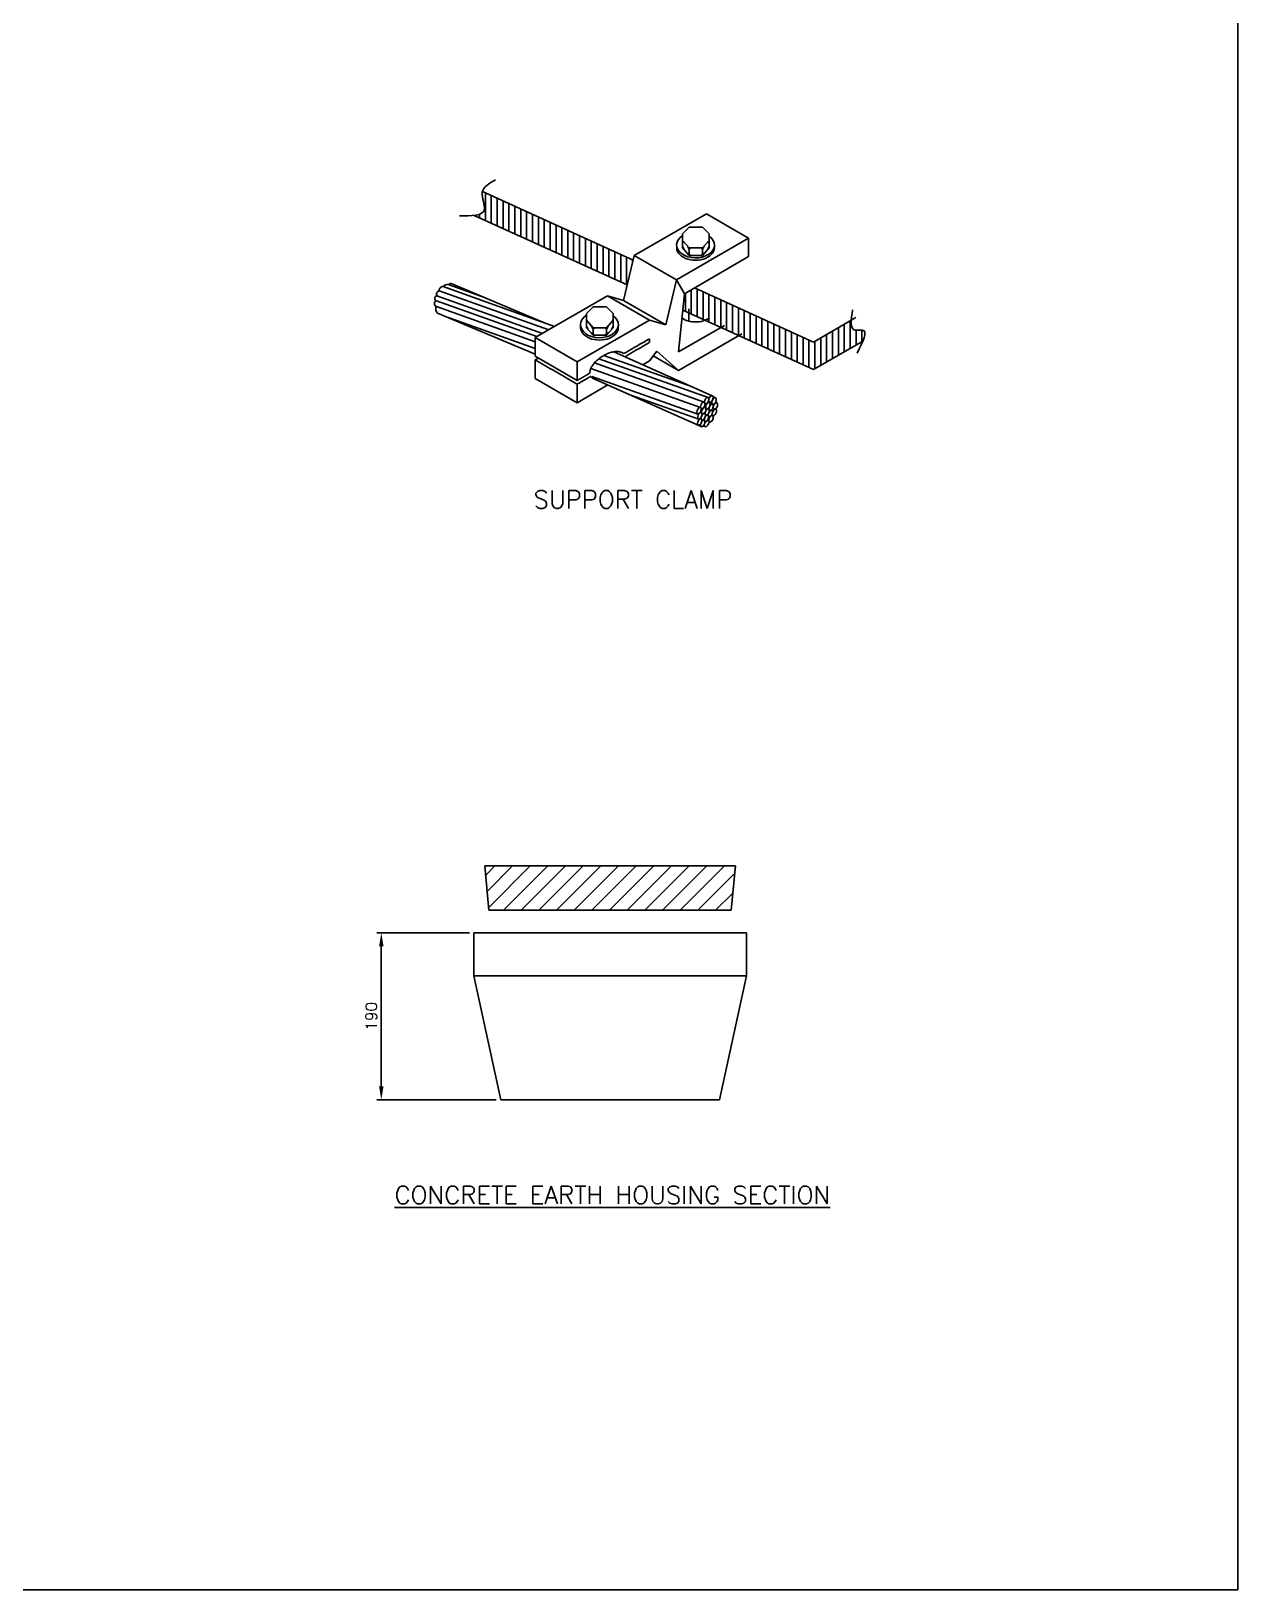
# Model space of a CAD drawing. Header units: inches. Extents: x 1917 to 3477, y 820 to 1550.
# Drawn here: x 3206 to 3476.7, y 820.4 to 1169.9 of the extents above; entities that cross this region are included whole.
import ezdxf
from ezdxf.enums import TextEntityAlignment as Align

# ---------------------------------------------------------------- set-up
doc = ezdxf.new("R2010")
doc.units = ezdxf.units.IN
doc.header["$MEASUREMENT"] = 0
doc.layers.get('DEFPOINTS').update_dxf_attribs({"color": 8})
for name, color, linetype in [('DIM', 1, 'Continuous'), ('ELDIM', 2, 'Continuous'), ('ELEC', 7, 'Continuous'), ('S-LINE', 2, 'Continuous'), ('TITLE', 7, 'Continuous'), ('TXT30', 2, 'Continuous')]:
    doc.layers.add(name, color=color, linetype=linetype)
doc.styles.add('ROMANS', font='romans.shx')
doc.styles.add('romans1', font='romans.shx')
doc.dimstyles.new('SECTIONS', dxfattribs={"dimtxt": 2.5, "dimasz": 3, "dimexe": 1, "dimexo": 1, "dimgap": 1, "dimtad": 1, "dimdec": 0, "dimlfac": 20, "dimzin": 0, "dimdsep": 46, "dimtxsty": 'romans1', "dimcen": 0.625, "dimclrd": 1, "dimclre": 1, "dimclrt": 256, "dimadec": 0, "dimazin": 0, "dimtfac": 1, "dimtdec": 0, "dimtofl": 0, "dimtmove": 0, "dimatfit": 3, "dimfxl": 1, "dimtolj": 1, "dimtzin": 0, "dimarcsym": 0})

# ---------------------------------------------------------------- blocks, each defined once
blk = doc.blocks.new('*D71')
at = {"layer": 'DEFPOINTS', "color": 0, "transparency": 16777216}
for p in [(3284.58, 967.68), (3305.34, 967.68), (3311.35, 930.23)]:
    blk.add_point(p, dxfattribs=at)
at = {"layer": 'DIM', "color": 1, "lineweight": -2, "transparency": 16777216}
for p, q in [((3304.34, 967.68), (3283.58, 967.68)), ((3284.58, 933.23), (3284.58, 964.68)), ((3310.35, 930.23), (3283.58, 930.23))]:
    blk.add_line(p, q, dxfattribs=at)
at = {"layer": 'DIM', "color": 1, "transparency": 16777216}
for points in [[(3284.08, 964.68), (3285.08, 964.68), (3284.58, 967.68)], [(3284.08, 933.23), (3285.08, 933.23), (3284.58, 930.23)]]:
    blk.add_solid(points, dxfattribs=at)
at = {"layer": 'DIM', "color": 7, "transparency": 16777216, "insert": (3282.33, 948.96), "char_height": 2.5, "attachment_point": 5, "rotation": 90, "style": 'romans1'}
blk.add_mtext('\\A1;190', dxfattribs=at)

msp = doc.modelspace()

# ---------------------------------------------------------------- hatches: boundary and pattern name
h = msp.add_hatch()
h.set_pattern_fill('ANSI31', color=256, scale=22.4, style=0)
h.set_pattern_definition([(45, (-826.7493, -730.7462), (-1.979899, 1.979899), [])])
h.paths.add_polyline_path([(3364.03434, 982.6679), (3307.75923, 982.6679), (3308.72229, 972.73079), (3363.07128, 972.73079)])
at = {"layer": 'S-LINE'}
h = msp.add_hatch(dxfattribs=at)
h.set_pattern_fill('ANSI31', color=256, scale=0.415572, angle=45, style=0)
h.set_pattern_definition([(90, (-44391.1501, -32278.657), (-1.319439938, 3e-16), [])])
edge = h.paths.add_edge_path()
edge.add_spline(control_points=[(3392.59266, 1100.34724), (3393.15571, 1101.68253), (3393.39062, 1103.13892), (3390.16444, 1102.48496), (3389.88352, 1103.83727), (3389.95554, 1105.01336)], knot_values=[1.981998823, 1.981998823, 1.981998823, 1.981998823, 5.253563552, 6.736033139, 9.605723619, 9.605723619, 9.605723619, 9.605723619], degree=3, periodic=0)
edge.add_line((3389.95554, 1105.01336), (3381.53245, 1100.15029))
edge.add_line((3381.53245, 1100.15029), (3381.53245, 1093.96162))
edge.add_line((3381.53245, 1093.96162), (3392.59266, 1100.34724))
h.paths.add_polyline_path([(3352.18471, 1107.2975), (3381.53245, 1093.96162), (3381.53245, 1100.15029), (3354.81322, 1112.29175), (3352.56177, 1110.99187)])
edge = h.paths.add_edge_path()
edge.add_spline(control_points=[(3307.25611, 1133.90211), (3307.20418, 1132.94649), (3307.96694, 1130.50798), (3307.68308, 1129.10966), (3306.26753, 1128.59814), (3305.39873, 1128.55746)], knot_values=[10.123299694, 10.123299694, 10.123299694, 10.123299694, 10.729438729, 19.062224767, 26.93351566, 26.93351566, 26.93351566, 26.93351566], degree=3, periodic=0)
edge.add_line((3305.39873, 1128.55746), (3339.74793, 1112.94888))
edge.add_line((3339.74793, 1112.94888), (3341.0762, 1118.53397))
edge.add_line((3341.0762, 1118.53397), (3307.25611, 1133.90211))

# ---------------------------------------------------------------- linework, layer by layer
at = {"color": 3}
msp.add_line((3357.24644, 1081.1373), (3356.77703, 1081.33446), dxfattribs=at)
for points in [[(3307.75923, 982.6679), (3364.03434, 982.6679)], [(3307.75923, 982.6679), (3308.72229, 972.73079)], [(3364.03434, 982.6679), (3363.07128, 972.73079)], [(3308.72229, 972.73079), (3363.07128, 972.73079)]]:
    msp.add_lwpolyline(points)
at = {"layer": 'ELDIM'}
for points in [[(3305.34318, 967.68307), (3366.45038, 967.68307)], [(3305.34318, 967.68307), (3305.34318, 958.04029), (3311.35026, 930.23027)], [(3366.45038, 967.68307), (3366.45038, 958.04029), (3360.44331, 930.23027)], [(3305.34318, 958.04029), (3366.45038, 958.04029)], [(3311.35026, 930.23027), (3360.44331, 930.23027)]]:
    msp.add_lwpolyline(points, dxfattribs=at)
at = {"layer": 'ELEC', "color": 1}
for p, q in [((3322.11162, 1102.89311), (3297.54327, 1111.66445)), ((3323.43874, 1103.65932), (3298.43803, 1112.58756)), ((3306.90615, 1110.46956), (3299.5971, 1113.07976)), ((3321.31146, 1104.41901), (3300.23449, 1113.27181)), ((3319.48892, 1101.37889), (3296.75952, 1109.496)), ((3319.08304, 1100.19922), (3296.9352, 1108.10864)), ((3320.69055, 1102.07265), (3297.05265, 1110.5142)), ((3319.08304, 1098.69586), (3298.72954, 1105.96449)), ((3358.79698, 1088.11738), (3336.72898, 1097.96017)), ((3356.14377, 1085.5016), (3331.56892, 1094.23548)), ((3356.99883, 1086.6996), (3332.35607, 1095.45497)), ((3357.85186, 1087.71959), (3333.37342, 1096.41969)), ((3354.39195, 1090.08211), (3334.47404, 1097.14938)), ((3355.58119, 1083.99619), (3331.77312, 1092.45659)), ((3356.47214, 1081.15443), (3332.60776, 1091.77077)), ((3355.76004, 1082.85745), (3340.53363, 1088.24486)), ((3359.51669, 1087.66977), (3358.93538, 1087.91393)), ((3356.30933, 1084.37418), (3356.12895, 1084.44038)), ((3357.29621, 1085.47137), (3356.94783, 1085.59922)), ((3358.09154, 1086.62621), (3357.84753, 1086.71576)), ((3358.81646, 1086.22179), (3358.27282, 1086.42129)), ((3359.18111, 1085.06399), (3358.84983, 1085.20314)), ((3359.63279, 1085.08141), (3359.49763, 1085.13817)), ((3359.79122, 1086.56928), (3359.52305, 1086.68192)), ((3356.31408, 1082.98782), (3356.13813, 1083.05239)), ((3357.02089, 1082.66712), (3356.78663, 1082.75308)), ((3358.00906, 1082.53202), (3357.74609, 1082.64248)), ((3358.25961, 1082.21845), (3358.08974, 1082.2898))]:
    msp.add_line(p, q, dxfattribs=at)
for points in [[(3298.44476, 1112.58715, 0.461338911), (3297.54365, 1111.66028, 0.494693157), (3297.07919, 1110.51296)], [(3319.08304, 1097.42836), (3297.19197, 1106.62907, -0.304489025), (3296.93722, 1108.11315, -0.578900393), (3296.82042, 1109.46217)], [(3357.0608, 1086.83574, 0.064948126), (3357.04397, 1086.57658, 0.104202953), (3357.10857, 1086.34541, 0.358878764), (3357.36163, 1086.23877, 0.104202953), (3357.5722, 1086.35399, 0.064948126), (3357.74592, 1086.54705, 0.105346706), (3358.00054, 1087.15129, 0.064948126), (3358.01738, 1087.41046, 0.104202953), (3357.95278, 1087.64163, 0.370660539), (3357.69971, 1087.74827, 0.104202953), (3357.48915, 1087.63304, 0.064948126), (3357.31542, 1087.43999, 0.090604449), (3357.07725, 1086.90993)], [(3358.01881, 1087.20457, 0.064948126), (3358.00197, 1086.94541, 0.104202953), (3358.06657, 1086.71424, 0.358878764), (3358.31964, 1086.6076, 0.104202953), (3358.5302, 1086.72282, 0.064948126), (3358.70393, 1086.91588, 0.105346706), (3358.95855, 1087.52012, 0.064948126), (3358.97538, 1087.77929, 0.104202953), (3358.91078, 1088.01046, 0.370660539), (3358.65772, 1088.1171, 0.104202953), (3358.44715, 1088.00188, 0.064948126), (3358.27343, 1087.80882, 0.090604449), (3358.03525, 1087.27876)], [(3358.73595, 1086.75516, 0.064948126), (3358.71911, 1086.496, 0.104202953), (3358.78372, 1086.26482, 0.358878764), (3359.03678, 1086.15819, 0.104202953), (3359.24735, 1086.27341, 0.064948126), (3359.42107, 1086.46646, 0.105346706), (3359.67569, 1087.07071, 0.064948126), (3359.69252, 1087.32987, 0.104202953), (3359.62792, 1087.56105, 0.370660539), (3359.37486, 1087.66768, 0.104202953), (3359.16429, 1087.55246, 0.064948126), (3358.99057, 1087.35941, 0.090604449), (3358.75239, 1086.82935)], [(3355.35902, 1084.5917, 0.064948126), (3355.34219, 1084.33253, 0.104202953), (3355.40679, 1084.10136, 0.358878764), (3355.65985, 1083.99472, 0.104202953), (3355.87042, 1084.10995, 0.064948126), (3356.04414, 1084.303, 0.105346706), (3356.29876, 1084.90725, 0.064948126), (3356.3156, 1085.16641, 0.104202953), (3356.251, 1085.39758, 0.370660539), (3355.99793, 1085.50422, 0.104202953), (3355.78737, 1085.389, 0.064948126), (3355.61364, 1085.19594, 0.090604449), (3355.37547, 1084.66589)], [(3355.55053, 1083.46161, 0.064948126), (3355.53369, 1083.20245, 0.104202953), (3355.5983, 1082.97127, 0.358878764), (3355.85136, 1082.86464, 0.104202953), (3356.06193, 1082.97986, 0.064948126), (3356.23565, 1083.17291, 0.105346706), (3356.49027, 1083.77716, 0.064948126), (3356.5071, 1084.03632, 0.104202953), (3356.4425, 1084.2675, 0.370660539), (3356.18944, 1084.37413, 0.104202953), (3355.97887, 1084.25891, 0.064948126), (3355.80515, 1084.06586, 0.090604449), (3355.56697, 1083.5358)], [(3356.20912, 1085.80475, 0.064948126), (3356.19229, 1085.54558, 0.104202953), (3356.25689, 1085.31441, 0.358878764), (3356.50995, 1085.20777, 0.104202953), (3356.72052, 1085.323, 0.064948126), (3356.89424, 1085.51605, 0.105346706), (3357.14886, 1086.1203, 0.064948126), (3357.1657, 1086.37946, 0.104202953), (3357.1011, 1086.61063, 0.370660539), (3356.84803, 1086.71727, 0.104202953), (3356.63747, 1086.60205, 0.064948126), (3356.46374, 1086.40899, 0.090604449), (3356.22556, 1085.87893)], [(3356.32808, 1083.27511, 0.064948126), (3356.31124, 1083.01595, 0.104202953), (3356.37584, 1082.78477, 0.358878764), (3356.62891, 1082.67814, 0.104202953), (3356.83947, 1082.79336, 0.064948126), (3357.0132, 1082.98641, 0.105346706), (3357.26782, 1083.59066, 0.064948126), (3357.28465, 1083.84982, 0.104202953), (3357.22005, 1084.081, 0.370660539), (3356.96699, 1084.18763, 0.104202953), (3356.75642, 1084.07241, 0.064948126), (3356.5827, 1083.87936, 0.090604449), (3356.34452, 1083.3493)], [(3356.42566, 1084.60808, 0.064948126), (3356.40882, 1084.34891, 0.104202953), (3356.47342, 1084.11774, 0.358878764), (3356.72649, 1084.0111, 0.104202953), (3356.93705, 1084.12633, 0.064948126), (3357.11078, 1084.31938, 0.105346706), (3357.3654, 1084.92363, 0.064948126), (3357.38223, 1085.18279, 0.104202953), (3357.31763, 1085.41396, 0.370660539), (3357.06457, 1085.5206, 0.104202953), (3356.854, 1085.40538, 0.064948126), (3356.68028, 1085.21232, 0.090604449), (3356.4421, 1084.68226)], [(3357.04281, 1082.90422, 0.064948126), (3357.02597, 1082.64506, 0.104202953), (3357.09057, 1082.41389, 0.358878764), (3357.34364, 1082.30725, 0.104202953), (3357.5542, 1082.42247, 0.064948126), (3357.72793, 1082.61552, 0.105346706), (3357.98255, 1083.21977, 0.064948126), (3357.99938, 1083.47893, 0.104202953), (3357.93478, 1083.71011, 0.370660539), (3357.68172, 1083.81675, 0.104202953), (3357.47115, 1083.70152, 0.064948126), (3357.29743, 1083.50847, 0.090604449), (3357.05925, 1082.97841)], [(3357.21537, 1084.31063, 0.064948126), (3357.19854, 1084.05147, 0.104202953), (3357.26314, 1083.8203, 0.358878764), (3357.5162, 1083.71366, 0.104202953), (3357.72677, 1083.82888, 0.064948126), (3357.90049, 1084.02194, 0.105346706), (3358.15511, 1084.62618, 0.064948126), (3358.17195, 1084.88535, 0.104202953), (3358.10734, 1085.11652, 0.370660539), (3357.85428, 1085.22316, 0.104202953), (3357.64371, 1085.10793, 0.064948126), (3357.46999, 1084.91488, 0.090604449), (3357.23181, 1084.38482)], [(3357.34354, 1085.70432, 0.064948126), (3357.3267, 1085.44516, 0.104202953), (3357.39131, 1085.21399, 0.358878764), (3357.64437, 1085.10735, 0.104202953), (3357.85494, 1085.22257, 0.064948126), (3358.02866, 1085.41563, 0.105346706), (3358.28328, 1086.01987, 0.064948126), (3358.30011, 1086.27904, 0.104202953), (3358.23551, 1086.51021, 0.370660539), (3357.98245, 1086.61685, 0.104202953), (3357.77188, 1086.50163, 0.064948126), (3357.59816, 1086.30857, 0.090604449), (3357.35998, 1085.77851)], [(3357.89815, 1083.96204, 0.064948126), (3357.88132, 1083.70287, 0.104202953), (3357.94592, 1083.4717, 0.358878764), (3358.19898, 1083.36506, 0.104202953), (3358.40955, 1083.48028, 0.064948126), (3358.58327, 1083.67334, 0.105346706), (3358.83789, 1084.27758, 0.064948126), (3358.85473, 1084.53675, 0.104202953), (3358.79012, 1084.76792, 0.370660539), (3358.53706, 1084.87456, 0.104202953), (3358.32649, 1084.75934, 0.064948126), (3358.15277, 1084.56628, 0.090604449), (3357.91459, 1084.03622)], [(3358.0546, 1085.30662, 0.064948126), (3358.03777, 1085.04745, 0.104202953), (3358.10237, 1084.81628, 0.358878764), (3358.35543, 1084.70964, 0.104202953), (3358.566, 1084.82486, 0.064948126), (3358.73972, 1085.01792, 0.105346706), (3358.99434, 1085.62216, 0.064948126), (3359.01118, 1085.88133, 0.104202953), (3358.94658, 1086.1125, 0.370660539), (3358.69351, 1086.21914, 0.104202953), (3358.48295, 1086.10392, 0.064948126), (3358.30922, 1085.91086, 0.090604449), (3358.07105, 1085.3808)], [(3358.06988, 1082.81847, 0.064948126), (3358.05305, 1082.55931, 0.104202953), (3358.11765, 1082.32813, 0.358878764), (3358.37071, 1082.2215, 0.104202953), (3358.58128, 1082.33672, 0.064948126), (3358.755, 1082.52977, 0.105346706), (3359.00962, 1083.13402, 0.064948126), (3359.02645, 1083.39318, 0.104202953), (3358.96185, 1083.62436, 0.370660539), (3358.70879, 1083.73099, 0.104202953), (3358.49822, 1083.61577, 0.064948126), (3358.3245, 1083.42272, 0.090604449), (3358.08632, 1082.89266)], [(3358.79027, 1084.21271, 0.064948126), (3358.77343, 1083.95354, 0.104202953), (3358.83803, 1083.72237, 0.358878764), (3359.0911, 1083.61573, 0.104202953), (3359.30167, 1083.73096, 0.064948126), (3359.47539, 1083.92401, 0.105346706), (3359.73001, 1084.52826, 0.064948126), (3359.74684, 1084.78742, 0.104202953), (3359.68224, 1085.01859, 0.370660539), (3359.42918, 1085.12523, 0.104202953), (3359.21861, 1085.01001, 0.064948126), (3359.04489, 1084.81695, 0.090604449), (3358.80671, 1084.28689)], [(3359.03828, 1085.65966, 0.064948126), (3359.02145, 1085.4005, 0.104202953), (3359.08605, 1085.16933, 0.358878764), (3359.33911, 1085.06269, 0.104202953), (3359.54968, 1085.17791, 0.064948126), (3359.7234, 1085.37097, 0.105346706), (3359.97802, 1085.97521, 0.064948126), (3359.99486, 1086.23438, 0.104202953), (3359.93025, 1086.46555, 0.370660539), (3359.67719, 1086.57219, 0.104202953), (3359.46662, 1086.45697, 0.064948126), (3359.2929, 1086.26391, 0.090604449), (3359.05472, 1085.73385)], [(3355.53593, 1082.07972, 0.064948126), (3355.5191, 1081.82056, 0.104202953), (3355.5837, 1081.58938, 0.358878764), (3355.83676, 1081.48275, 0.104202953), (3356.04733, 1081.59797, 0.064948126), (3356.22105, 1081.79102, 0.105346706), (3356.47567, 1082.39527, 0.064948126), (3356.49251, 1082.65443, 0.104202953), (3356.42791, 1082.88561, 0.370660539), (3356.17484, 1082.99224, 0.104202953), (3355.96428, 1082.87702, 0.064948126), (3355.79055, 1082.68397, 0.090604449), (3355.55237, 1082.15391)], [(3356.21453, 1081.76928, 0.064948126), (3356.19769, 1081.51012, 0.104202953), (3356.26229, 1081.27894, 0.358878764), (3356.51536, 1081.1723, 0.104202953), (3356.72592, 1081.28753, 0.064948126), (3356.89964, 1081.48058, 0.105346706), (3357.15426, 1082.08483, 0.064948126), (3357.1711, 1082.34399, 0.104202953), (3357.1065, 1082.57517, 0.370660539), (3356.85344, 1082.6818, 0.104202953), (3356.64287, 1082.56658, 0.064948126), (3356.46915, 1082.37353, 0.090604449), (3356.23097, 1081.84347)], [(3357.05715, 1081.78678, 0.064948126), (3357.00208, 1081.53297, 0.104202953), (3357.03169, 1081.29478, 0.37271049), (3357.26615, 1081.1518, 0.104202953), (3357.49147, 1081.23453, 0.064948126), (3357.6919, 1081.3997, 0.092420658), (3358.03328, 1081.95952, 0.064948126), (3358.08835, 1082.21333, 0.104202953), (3358.05873, 1082.45153, 0.356169114), (3357.82428, 1082.5945, 0.104202953), (3357.59895, 1082.51177, 0.064948126), (3357.39853, 1082.3466, 0.102918105), (3357.05618, 1081.78405)]]:
    msp.add_lwpolyline(points, format="xyb", dxfattribs=at)
for centre, radius, start, end in [((3299.3997, 1111.95108), 1.14581, 79.3056019, 146.3137512), ((3300.14293, 1112.40488), 0.85665, 80.2039561, 128.3999912), ((3297.11687, 1109.94442), 0.57339, 95.4429722, 235.3485576)]:
    msp.add_arc(centre, radius, start, end, dxfattribs=at)
at = {"layer": 'S-LINE', "color": 4}
for p, q in [((3341.0762, 1118.53397), (3307.23536, 1133.91154)), ((3339.74793, 1112.94888), (3305.41192, 1128.55146)), ((3381.53245, 1100.15029), (3354.81322, 1112.29175)), ((3381.53245, 1093.96162), (3352.18471, 1107.2975)), ((3381.53245, 1100.15029), (3391.02901, 1105.63313)), ((3381.53245, 1093.96162), (3392.74811, 1100.43699))]:
    msp.add_line(p, q, dxfattribs=at)
at = {"layer": 'S-LINE'}
for p, q in [((3341.32022, 1119.56003), (3357.51552, 1128.91039)), ((3366.95759, 1123.45901), (3357.51552, 1128.91039)), ((3353.63042, 1125.94771), (3352.13176, 1124.44906)), ((3353.63042, 1125.94771), (3356.62772, 1125.94771)), ((3356.62772, 1125.94771), (3358.12638, 1124.44906)), ((3350.76229, 1114.10865), (3366.95759, 1123.45901)), ((3352.13176, 1124.44906), (3352.13176, 1121.26442)), ((3353.63042, 1121.26442), (3352.13176, 1122.95041)), ((3352.13176, 1122.57575), (3352.4648, 1122.57575)), ((3356.62772, 1121.26442), (3358.12638, 1122.95041)), ((3358.12638, 1122.57575), (3357.79334, 1122.57575)), ((3358.12638, 1121.26442), (3358.12638, 1124.44906)), ((3366.95759, 1119.3033), (3366.95759, 1123.45901)), ((3338.92668, 1109.49573), (3341.32022, 1119.56003)), ((3350.76229, 1114.10865), (3341.32022, 1119.56003)), ((3352.13176, 1121.63909), (3352.50643, 1120.88976)), ((3353.63042, 1119.57844), (3352.13176, 1121.26442)), ((3352.56177, 1110.99187), (3366.95759, 1119.3033)), ((3353.63042, 1119.9531), (3353.15716, 1120.11086)), ((3353.63042, 1120.88976), (3353.25575, 1121.63909)), ((3353.63042, 1121.26442), (3356.62772, 1121.26442)), ((3353.63042, 1121.26442), (3353.63042, 1119.57844)), ((3354.00508, 1121.26442), (3353.63042, 1120.88976)), ((3354.00508, 1119.57844), (3353.63042, 1119.9531)), ((3353.63042, 1119.57844), (3356.62772, 1119.57844)), ((3356.25306, 1121.26442), (3356.62772, 1120.88976)), ((3356.25306, 1119.57844), (3356.62772, 1119.9531)), ((3356.62772, 1120.88976), (3357.00239, 1121.63909)), ((3356.62772, 1119.57844), (3358.12638, 1121.26442)), ((3356.62772, 1121.26442), (3356.62772, 1119.57844)), ((3356.62772, 1119.9531), (3357.10098, 1120.11086)), ((3358.12638, 1121.63909), (3357.75171, 1120.88976)), ((3348.36875, 1104.04435), (3350.76229, 1114.10865)), ((3350.76229, 1114.10865), (3352.56177, 1110.99187)), ((3319.08304, 1101.14456), (3335.27834, 1110.49492)), ((3332.0772, 1108.05544), (3330.57855, 1106.55679)), ((3332.0772, 1108.05544), (3335.07451, 1108.05544)), ((3335.07451, 1108.05544), (3336.57316, 1106.55679)), ((3335.27834, 1110.49492), (3338.92668, 1109.49573)), ((3335.27834, 1110.49492), (3344.72041, 1105.04354)), ((3348.36875, 1104.04435), (3338.92668, 1109.49573)), ((3352.56177, 1110.99187), (3351.22929, 1097.93619)), ((3328.52511, 1095.69318), (3344.72041, 1105.04354)), ((3330.57855, 1106.55679), (3330.57855, 1103.37215)), ((3332.0772, 1103.37215), (3330.57855, 1105.05814)), ((3330.57855, 1104.68347), (3330.91158, 1104.68347)), ((3335.07451, 1103.37215), (3336.57316, 1105.05814)), ((3336.57316, 1104.68347), (3336.24013, 1104.68347)), ((3336.57316, 1103.37215), (3336.57316, 1106.55679)), ((3344.72041, 1105.04354), (3348.36875, 1104.04435)), ((3353.53077, 1107.58903), (3353.53077, 1104.84331)), ((3328.52511, 1095.69318), (3319.08304, 1101.14456)), ((3319.08304, 1096.98884), (3319.08304, 1101.14456)), ((3330.57855, 1103.74681), (3330.95321, 1102.99749)), ((3332.0772, 1101.68617), (3330.57855, 1103.37215)), ((3332.0772, 1102.06083), (3331.60394, 1102.21858)), ((3332.0772, 1102.99749), (3331.70254, 1103.74681)), ((3332.45187, 1103.37215), (3332.0772, 1102.99749)), ((3332.0772, 1103.37215), (3332.0772, 1101.68617)), ((3332.0772, 1103.37215), (3335.07451, 1103.37215)), ((3332.45187, 1101.68617), (3332.0772, 1102.06083)), ((3332.0772, 1101.68617), (3335.07451, 1101.68617)), ((3334.69984, 1103.37215), (3335.07451, 1102.99749)), ((3334.69984, 1101.68617), (3335.07451, 1102.06083)), ((3335.07451, 1102.99749), (3335.44917, 1103.74681)), ((3335.07451, 1103.37215), (3335.07451, 1101.68617)), ((3335.07451, 1101.68617), (3336.57316, 1103.37215)), ((3335.07451, 1102.06083), (3335.54777, 1102.21858)), ((3336.57316, 1103.74681), (3336.1985, 1102.99749)), ((3351.22929, 1097.93619), (3361.53561, 1103.88655)), ((3351.22929, 1093.78048), (3365.40617, 1101.9655)), ((3344.72041, 1095.90097), (3346.33182, 1098.09047)), ((3346.33182, 1098.09047), (3351.22929, 1093.78048)), ((3328.52511, 1091.53746), (3319.08304, 1096.98884)), ((3319.08304, 1096.1577), (3319.80283, 1096.57327)), ((3319.08304, 1092.00198), (3319.08304, 1096.1577)), ((3343.24964, 1095.05182), (3344.72041, 1095.90097)), ((3351.22929, 1093.78048), (3345.56614, 1097.0501)), ((3328.52511, 1086.5506), (3335.4086, 1090.52479))]:
    msp.add_line(p, q, dxfattribs=at)
msp.add_lwpolyline([(3319.08304, 1092.00198), (3328.52511, 1086.5506), (3328.52511, 1090.70632)], dxfattribs=at)
for centre, start_param, end_param in [((3355.05148, 1121.92284), 5.472222763, 10.183940636), ((3355.05148, 1121.39299), 6.192150529, 9.515812739), ((3333.49826, 1104.03057), 5.472222763, 10.183940636), ((3355.05148, 1107.56352), 7.052060085, 8.671511403), ((3333.49826, 1103.50071), 6.192150529, 9.515812739)]:
    msp.add_ellipse(centre, major_axis=(-4.23883, 0), ratio=0.6875, start_param=start_param, end_param=end_param, dxfattribs=at)
at = {"layer": 'S-LINE', "color": 4}
for points in [[(3310.16377, 1136.51251), (3307.2081, 1133.67468), (3307.70206, 1129.8658), (3302.0876, 1128.48464)], [(3391.27467, 1097.67588), (3392.41504, 1102.80418), (3390.93258, 1102.80418), (3390.27921, 1107.37947)]]:
    msp.add_spline(points, degree=3, dxfattribs=at)
at = {"layer": 'S-LINE'}
for points, weights, knots in [([(3339.37345, 1096.78068), (3339.35714, 1096.8654), (3339.33175, 1096.94554), (3342.02608, 1098.50111), (3344.72041, 1100.05668), (3344.72041, 1100.47225), (3344.72041, 1100.88783), (3341.82903, 1099.21849), (3338.93765, 1097.54915), (3337.44418, 1098.86569), (3334.34653, 1097.07726), (3331.24887, 1095.28882), (3331.344, 1093.16495), (3329.93455, 1092.35121), (3328.52511, 1091.53746), (3328.52511, 1093.61532), (3328.52511, 1095.69318)], [1, 0.99943021801, 1, 1, 1, 1, 1, 1, 1, 0.782849964387, 1, 0.782849964387, 1, 1, 1, 1, 1], [0, 0, 0, 0.067518063, 0.067518063, 1.067518063, 1.067518063, 2.067518063, 2.067518063, 3.067518063, 3.067518063, 4.410644524, 4.410644524, 5.753770985, 5.753770985, 6.753770985, 6.753770985, 7.753770985, 7.753770985, 7.753770985]), ([(3319.08304, 1096.1577), (3323.80407, 1093.43201), (3328.52511, 1090.70632), (3330.0405, 1091.58123), (3331.55589, 1092.45614), (3331.87809, 1091.94367), (3332.60776, 1091.77077)], [1, 1, 1, 1, 1, 0.970408852725, 1], [0, 0, 0, 1, 1, 2, 2, 2.487756081, 2.487756081, 2.487756081])]:
    msp.add_rational_spline(points, weights, degree=2, knots=knots, dxfattribs=at)
at = {"layer": 'TITLE'}
for p, q in [((3476.67262, 1549.61161), (3476.67262, 820.36019)), ((3476.67262, 820.36019), (2658.58336, 820.36019))]:
    msp.add_line(p, q, dxfattribs=at)

# ---------------------------------------------------------------- texts
at = {"layer": 'TXT30', "style": 'ROMANS'}
msp.add_text('SUPPORT CLAMP', height=4, dxfattribs=at).set_placement((3341.03004, 1064.84108), align=Align.MIDDLE)
msp.add_text('%%UCONCRETE EARTH HOUSING SECTION', height=4, dxfattribs=at).set_placement((3336.41726, 908.88689), align=Align.MIDDLE_CENTER)

# ---------------------------------------------------------------- dimensions: what is measured, and where the dimension line sits
at = {"layer": 'DIM'}
dim = msp.add_linear_dim(base=(3284.57782, 967.68307), p1=(3311.35026, 930.23027), p2=(3305.34318, 967.68307), angle=90, text='190', dimstyle='SECTIONS', override={"dimlfac": 7.5, "dimclrt": 7}, dxfattribs=at)
dim.commit()
dim.dimension.update_dxf_attribs({"geometry": '*D71', "text_midpoint": (3282.32782, 948.95667)})

doc.saveas('drawing.dxf')
